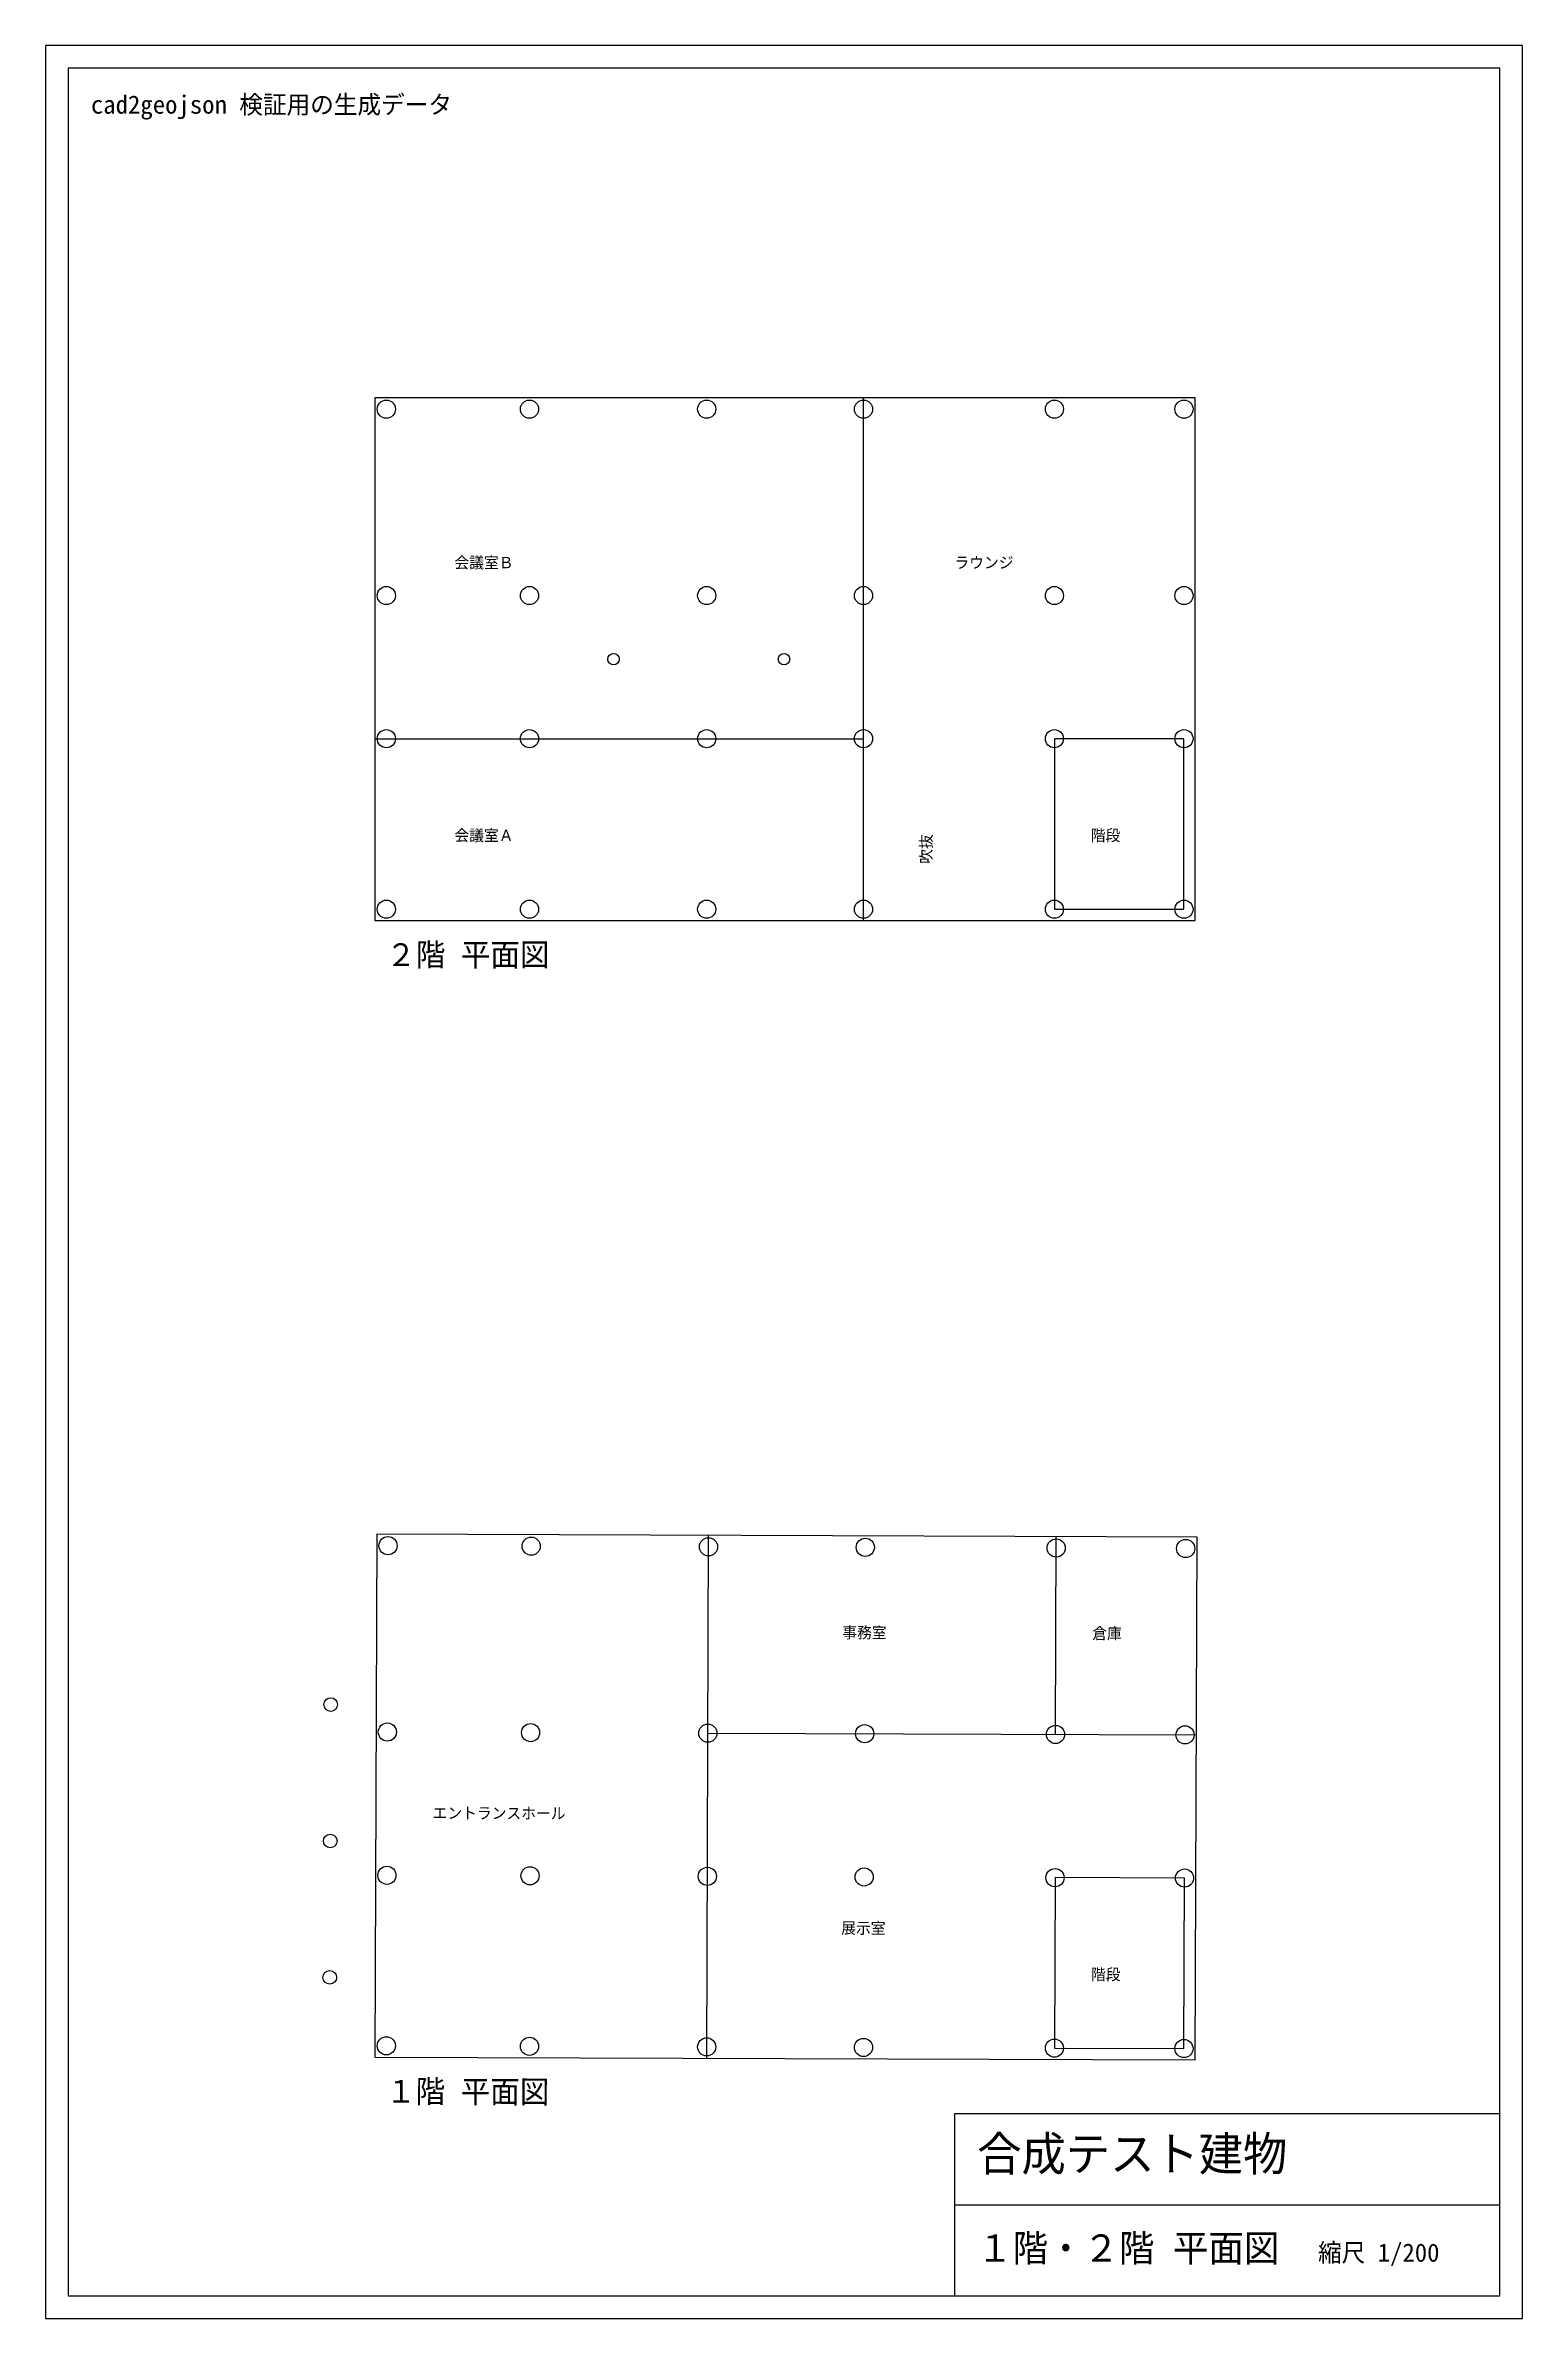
# Model space of a CAD drawing. Extents: x 0 to 500001000, y 0 to 500000000.
# Drawn here: x 0 to 65000, y 0 to 100000 of the extents above; entities outside this region: 1.
import ezdxf

# ---------------------------------------------------------------- set-up
doc = ezdxf.new("R2010")
doc.units = 0
doc.header["$MEASUREMENT"] = 0
for name, color, linetype in [('図枠', 8, 'Continuous'), ('壁', 7, 'Continuous'), ('文字', 3, 'Continuous'), ('柱', 1, 'Continuous')]:
    doc.layers.add(name, color=color, linetype=linetype)

msp = doc.modelspace()

# ---------------------------------------------------------------- linework, layer by layer
at = {"layer": '図枠'}
for p, q in [((65000, 100000), (0, 100000)), ((0, 100000), (0, 0)), ((65000, 0), (65000, 100000)), ((64000, 99000), (1000, 99000)), ((1000, 99000), (1000, 1000)), ((64000, 1000), (64000, 99000)), ((64000, 9000), (40000, 9000)), ((40000, 9000), (40000, 1000)), ((64000, 1000), (64000, 9000)), ((40000, 5000), (64000, 5000)), ((1000, 1000), (64000, 1000)), ((40000, 1000), (64000, 1000)), ((0, 0), (65000, 0))]:
    msp.add_line(p, q, dxfattribs=at)
at = {"layer": '壁'}
for p, q in [((500000000, 500000000), (500001000, 500000000)), ((50600, 84500), (14500, 84500)), ((14500, 84500), (14500, 61500)), ((36000, 61500), (36000, 84500)), ((50600, 61500), (50600, 84500)), ((14500, 69500), (36000, 69500)), ((50100, 69500), (44400, 69500)), ((44400, 69500), (44400, 62000)), ((50100, 62000), (50100, 69500)), ((44400, 62000), (50100, 62000)), ((14500, 61500), (50600, 61500)), ((14579, 34502), (14498, 11502)), ((50678, 34376), (14579, 34502)), ((29098, 11451), (29178, 34451)), ((44448, 25697), (44478, 34397)), ((50598, 11376), (50678, 34376)), ((29148, 25751), (50648, 25676)), ((44426, 19397), (44400, 11897)), ((50126, 19377), (44426, 19397)), ((50100, 11877), (50126, 19377)), ((14498, 11502), (50598, 11376)), ((44400, 11897), (50100, 11877))]:
    msp.add_line(p, q, dxfattribs=at)
at = {"layer": '柱'}
for centre, radius in [((15000, 84000), 400), ((21300, 84000), 400), ((29100, 84000), 400), ((36000, 84000), 400), ((44400, 84000), 400), ((50100, 84000), 400), ((15000, 75800), 400), ((21300, 75800), 400), ((29100, 75800), 400), ((36000, 75800), 400), ((44400, 75800), 400), ((50100, 75800), 400), ((25000, 73000), 250), ((32500, 73000), 250), ((15000, 69500), 400), ((21300, 69500), 400), ((29100, 69500), 400), ((36000, 69500), 400), ((44400, 69500), 400), ((50100, 69500), 400), ((15000, 62000), 400), ((21300, 62000), 400), ((29100, 62000), 400), ((36000, 62000), 400), ((44400, 62000), 400), ((50100, 62000), 400), ((15077, 34000), 400), ((21377, 33978), 400), ((29177, 33951), 400), ((36077, 33927), 400), ((44477, 33897), 400), ((50177, 33877), 400), ((12552, 27009), 300), ((15048, 25800), 400), ((21348, 25778), 400), ((29148, 25751), 400), ((36048, 25727), 400), ((44448, 25697), 400), ((50148, 25677), 400), ((12531, 21009), 300), ((15026, 19500), 400), ((21326, 19478), 400), ((29126, 19451), 400), ((36026, 19427), 400), ((44426, 19397), 400), ((50126, 19377), 400), ((12510, 15009), 300), ((15000, 12000), 400), ((21300, 11978), 400), ((29100, 11951), 400), ((36000, 11927), 400), ((44400, 11897), 400), ((50100, 11877), 400)]:
    msp.add_circle(centre, radius, dxfattribs=at)

# ---------------------------------------------------------------- texts
at = {"layer": '図枠'}
for s, height, p in [('cad2geojson 検証用の生成データ', 800, (2000, 97000)), ('合成テスト建物', 1500, (41000, 6500)), ('１階・２階 平面図', 1200, (41000, 2500)), ('縮尺 1/200', 800, (56000, 2500))]:
    msp.add_text(s, height=height, dxfattribs=at).set_placement(p)
at = {"layer": '文字'}
for s, height, p in [('会議室Ｂ', 500, (18000, 77000)), ('ラウンジ', 500, (40000, 77000)), ('会議室Ａ', 500, (18000, 65000)), ('階段', 500, (46000, 65000)), ('２階 平面図', 1000, (15000, 59500))]:
    msp.add_text(s, height=height, dxfattribs=at).set_placement(p)
for s, height, rotation, p in [('吹抜', 500, 90, (39000, 64000)), ('事務室', 500, -0.2, (35063, 29930)), ('倉庫', 500, -0.2, (46063, 29892)), ('エントランスホール', 500, -0.2, (17035, 21993)), ('展示室', 500, -0.2, (35017, 16930)), ('階段', 500, -0.2, (46010, 14892)), ('１階 平面図', 1000, -0.2, (14991, 9500))]:
    msp.add_text(s, height=height, rotation=rotation, dxfattribs=at).set_placement(p)

doc.saveas('drawing.dxf')
